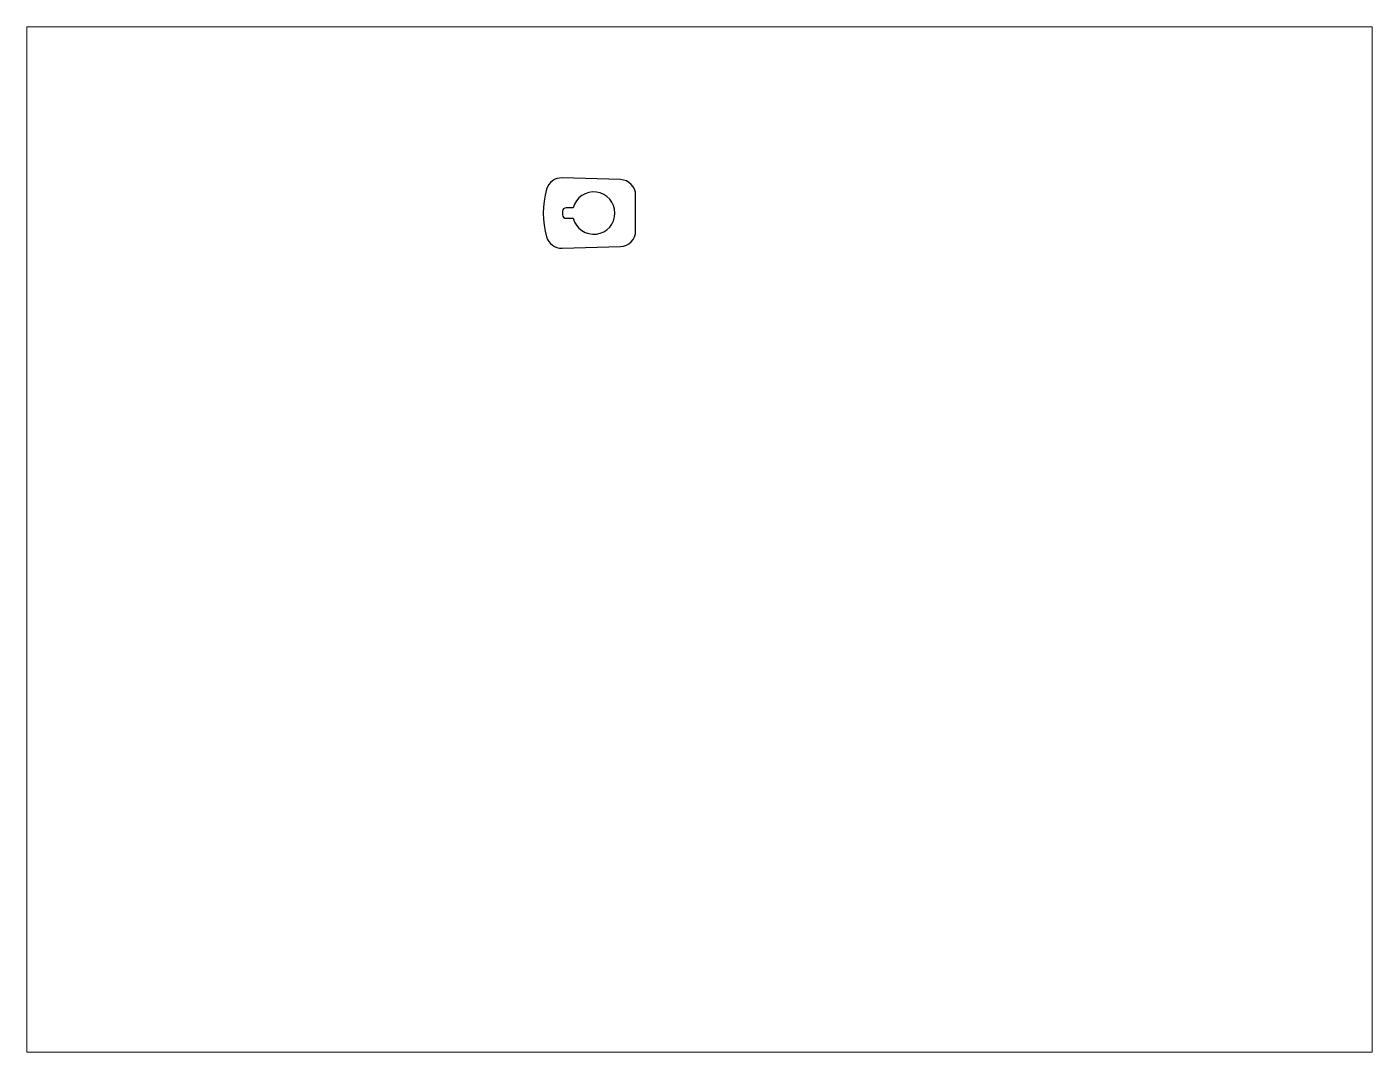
# Paper-space layout 'Layout1' of a CAD drawing. Extents: x 27 to 240, y 20 to 183.
# The model-space entities are those that its viewports show. They can reach past a viewport. Long polylines and large blocks are cut down to what shows.
import ezdxf

# ---------------------------------------------------------------- set-up
doc = ezdxf.new("R2010")
doc.units = 0
doc.header["$LTSCALE"] = 15
doc.layers.get('0').update_dxf_attribs({"linetype": 'CONTINUOUS'})

msp = doc.modelspace()

# ---------------------------------------------------------------- linework, layer by layer
at = {"ltscale": 0.05}
for points in [[(151.11, 213.78), (167.83, 214.28, 0.405492), (172.2, 218.78), (172.2, 228.97, 0.405492), (167.83, 233.47), (151.11, 233.97, 0.343654), (146.65, 230.7, 0.1392), (146.65, 217.05, 0.343654)], [(151.23, 224.38), (151.23, 223.38, 0.414214), (152.23, 222.38), (154.31, 222.38, 7.974602), (154.31, 225.38), (152.23, 225.38, 0.414214)]]:
    msp.add_lwpolyline(points, format="xyb", close=True, dxfattribs=at)

psp = doc.layouts.get("Layout1")

# ---------------------------------------------------------------- viewports
at = {"layer": '0', "color": 0, "linetype": 'BYBLOCK', "ltscale": 0.05}
psp.add_viewport(center=(133.35, 101.6), size=(213.36, 162.56), view_center_point=(190.51, 130.3), view_height=293.8955, dxfattribs=at)

doc.saveas('drawing.dxf')
